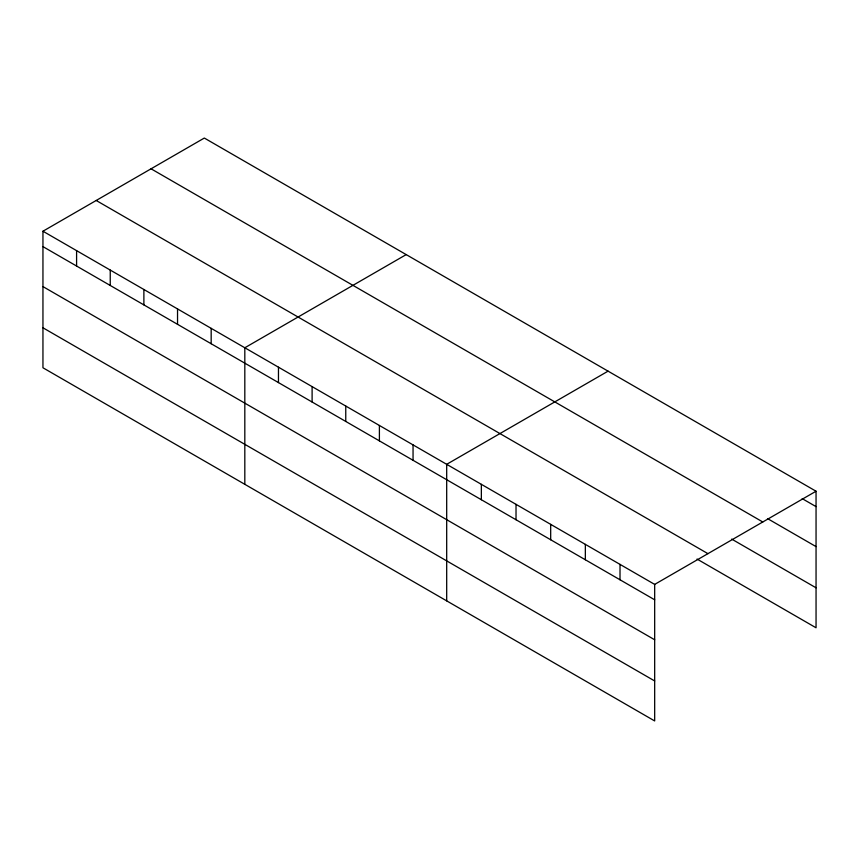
<?xml version="1.0" encoding="UTF-8"?>
<svg xmlns="http://www.w3.org/2000/svg" width="859" height="859" viewBox="0 0 859 859"><rect width="100%" height="100%" fill="white"/><g stroke="black" fill="none" stroke-linecap="round" stroke-linejoin="round"><path stroke-width="1.29" d="M42.95 231.221L654.676 584.399L654.676 720.948L42.95 367.77L42.95 231.221L204.324 138.052L816.05 491.23L816.05 627.779L697.036 559.059M406.189 254.608L244.815 347.777L244.815 484.315M608.065 371.152L446.691 464.322L446.691 600.86M654.676 584.399L816.05 491.23M802.188 498.628L816.05 506.627M767.516 518.589L816.05 546.614M151.066 168.804L762.792 521.982M731.696 539.098L816.05 587.803M96.208 200.48L707.934 553.658M42.95 246.619L654.676 599.797M42.95 286.595L654.676 639.772M42.95 327.784L654.676 680.962M620.015 564.384L620.015 579.782M585.344 544.37L585.344 559.767M550.683 524.366L550.683 539.763M516.023 504.351L516.023 519.749M481.351 484.336L481.351 499.734M413.05 444.898L413.05 460.295M379.399 425.473L379.399 440.871M345.758 406.049L345.758 421.447M312.107 386.625L312.107 402.023M278.466 367.201L278.466 382.599M211.174 328.353L211.174 343.75M177.534 308.918L177.534 324.315M143.882 289.494L143.882 304.891M110.242 270.07L110.242 285.467M76.591 250.645L76.591 266.043"/></g></svg>
